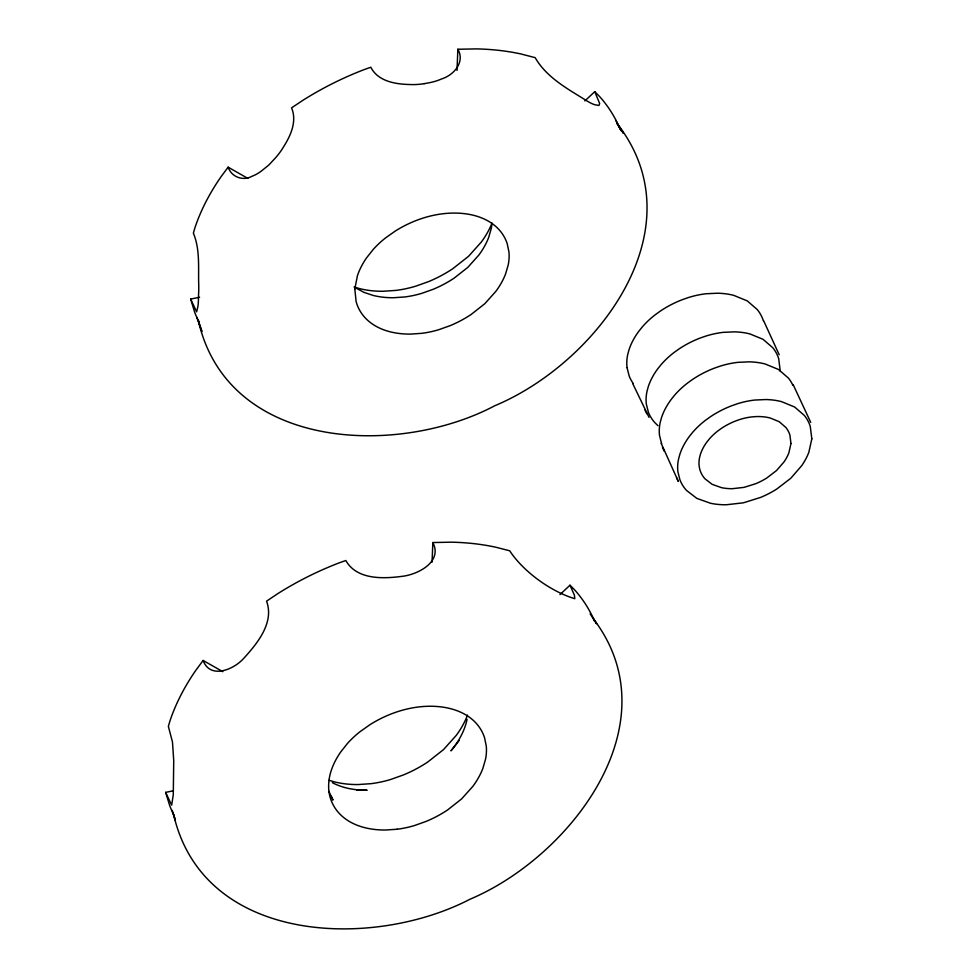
<?xml version="1.0" encoding="UTF-8"?>
<svg xmlns="http://www.w3.org/2000/svg" width="978" height="978" viewBox="0 0 978 978"><rect width="100%" height="100%" fill="white"/><g stroke="black" fill="none" stroke-linecap="round" stroke-linejoin="round"><path stroke-width="1.47" d="M432.056 562.179L432.851 542.545L451.371 542.179A238.583 161.798 -25 0 1 495.736 547.203L509.672 550.773C523.609 571.971 551.152 591.641 574.795 598.695L574.404 595.162L569.991 585.211L559.942 594.6M457.007 70.404L457.863 49.255L476.384 48.9A238.583 161.798 -25 0 1 520.748 53.924L535.174 57.653C546.788 77.995 568.719 89.426 587.888 101.492A46.003 11.284 47.3 0 0 595.064 104.793L598.976 105.441L599.661 103.521L594.758 91.675L584.856 100.942M467.081 719.295C464.66 731.018 458.572 741.703 450.968 750.835L459.147 740.542M247.85 178.399L228.131 167.177L220.832 177.03A238.204 161.541 -25 0 0 194.964 227.642L193.375 233.131C199.818 248.559 198.387 265.674 198.644 281.994A45.942 11.088 82.5 0 1 198.571 294.586L198.448 298.217A45.819 8.619 79.3 0 1 197.837 306.811L196.627 311.86L190.661 299.085L199.585 297.251M222.837 671.678L203.118 660.468L195.82 670.321A238.216 161.553 -25 0 0 169.952 720.933L168.363 726.422L172.483 742.009L173.729 760.688L173.277 794.784L171.663 805.151L165.649 792.376L173.082 790.835M424.171 83.668L428.804 82.837A45.819 29.841 3.1 0 0 441.543 78.961C453.67 75.269 465.357 62.115 457.863 49.255M397.129 829.234L385.735 830.016A85.318 57.861 -25 0 1 364.574 827.62C354.232 825.016 344.293 819.76 337.483 811.385A85.441 57.946 -25 0 1 331.224 800.579C327.483 790.884 328.021 780.004 331.322 770.273A85.306 57.849 -25 0 1 340.589 752.143L347.422 743.5A79.695 54.047 -25 0 1 360.136 731.617L369.977 724.674A85.306 57.849 -25 0 1 391.823 713.708C404.647 708.793 418.352 706.018 432.105 706.263A85.453 57.946 -25 0 1 447.997 708.06C458.56 710.346 468.853 715.15 476.188 723.268A85.318 57.861 -25 0 1 484.526 737.656L486.249 745.908A79.719 54.059 -25 0 1 485.553 759.16L482.912 768.28A85.294 57.849 -25 0 1 472.887 786.324L461.616 798.904L447.618 809.943A85.294 57.836 -25 0 1 426.066 821.422L414.574 825.518A79.719 54.059 -25 0 1 397.129 829.234M356.933 790.224L367.117 790.261C355.185 790.31 343.009 788.292 332.373 782.681M354.06 286.994L359.439 288.571A95.954 65.074 -25 0 0 383.229 291.273L396.041 290.393A89.646 60.795 -25 0 0 415.674 286.199L428.596 281.603A95.93 65.049 -25 0 0 452.826 268.693L468.572 256.285L481.249 242.128A95.917 65.049 -25 0 0 492.02 223.118M329.048 780.273L334.427 781.862A95.954 65.074 -25 0 0 358.217 784.552L371.029 783.671A89.646 60.795 -25 0 0 390.662 779.49L403.584 774.882A95.917 65.049 -25 0 0 427.814 761.972L443.56 749.564L456.237 735.407A95.917 65.049 -25 0 0 467.508 715.114M355.906 288.021L363.877 292.324L372.973 295.38A83.436 56.59 -25 0 0 393.669 297.728L404.806 296.957A77.959 52.873 -25 0 0 421.885 293.314L433.12 289.317A83.411 56.565 -25 0 0 454.195 278.094L467.887 267.3L478.902 254.989A83.411 56.565 -25 0 0 488.707 237.348L491.286 228.424A77.971 52.873 -25 0 0 491.958 224.011M657.974 425.711L654.93 422.728A72.58 49.218 -25 0 1 648.39 412.227L646.348 404.171A67.934 46.076 -25 0 1 647.069 391.053L648.316 386.542A72.47 49.145 -25 0 1 657.864 368.657L661.311 364.403A67.922 46.064 -25 0 1 673.891 352.63L678.72 349.158A72.47 49.145 -25 0 1 700.175 338.046L705.884 336.065A67.934 46.076 -25 0 1 723.145 332.361L734.356 331.848A72.58 49.218 -25 0 1 749.918 333.926L763.06 339.317L772.828 347.777A72.604 49.242 -25 0 1 778.696 358.633L780.261 371.188M594.758 91.675L599.465 96.394A238.241 161.566 -25 0 1 618.573 125.697L621.018 130.612L615.737 120.257M569.991 585.211L574.453 589.685A238.241 161.566 -25 0 1 593.56 618.976L594.404 620.92M594.331 620.089C672.571 724.857 569.746 857.131 469.917 899.271C373.523 949.296 206.236 944.503 174.353 817.657M590.15 613.854L596.556 623.683L592.741 617.191M632.693 383.535L649.025 417.374M619.429 126.81L623.377 133.24L616.959 123.387C699.429 228.656 596.861 363.095 494.819 405.723C397.056 457.435 227.471 450.455 198.289 320.344L201.908 331.518L196.871 317.3M203.118 660.468C210.221 679.649 233.938 669.478 243.779 658.316C257.324 643.426 274.5 622.619 266.554 601.164L277.874 593.585A238.216 161.553 -25 0 1 338.889 562.973L345.809 560.516C357.031 580.357 384.244 578.829 403.792 576.115C419.22 573.768 442.557 561.335 432.851 542.545M793.109 384.55L810.738 422.398M228.131 167.177C231.419 177.018 242.972 181.297 251.957 176.297A46.174 27.726 -63.8 0 0 261.982 170.575L268.803 165.037L275.16 158.24A46.174 29.988 -53.5 0 0 283.681 146.639C290.833 135.404 297.178 121.076 291.566 107.873L302.899 100.306A238.216 161.541 -25 0 1 363.902 69.695L370.821 67.237C377.936 81.406 395.552 84.218 409.843 84.524A45.942 30.746 -2.5 0 0 424.171 83.668M763.573 320.601L779.185 354.721M661.189 443.376L678.329 481.433L676.544 477.594M328.926 791.434L332.972 800.102L331.322 796.385M644.991 409.916L646.776 413.767M662.485 447.435L664.27 451.274M173.351 814.491L175.368 820.175L172.262 810.444M661.617 443.719L659.539 435.516A69.206 46.932 -25 0 1 660.272 422.154L661.544 417.557A73.827 50.074 -25 0 1 671.275 399.342L674.783 394.99A69.194 46.92 -25 0 1 687.595 383.009L692.522 379.464A73.827 50.074 -25 0 1 714.38 368.156L720.187 366.139A69.206 46.932 -25 0 1 737.779 362.361L749.197 361.836A73.937 50.147 -25 0 1 765.04 363.95L778.439 369.439L788.39 378.058A73.961 50.159 -25 0 1 792.84 385.21M190.661 299.085L194.683 312.275A238.571 161.798 -25 0 0 198.766 321.591M165.649 792.376L169.671 805.554A238.583 161.798 -25 0 0 174.402 816.165M627.069 367.691L629.172 375.992A74.744 50.685 -25 0 0 633.206 383.449M763.366 320.796A74.768 50.709 -25 0 0 757.314 309.61L747.265 300.894L733.72 295.344A74.744 50.685 -25 0 0 717.693 293.217L706.153 293.742A69.964 47.445 -25 0 0 688.378 297.556L682.51 299.598A74.634 50.611 -25 0 0 660.407 311.041L655.431 314.61A69.951 47.433 -25 0 0 642.473 326.725L638.927 331.126A74.634 50.611 -25 0 0 629.098 349.537L627.803 354.183A69.964 47.445 -25 0 0 627.069 367.691M354.818 288.938L356.078 301.42A83.374 56.541 -25 0 0 363.461 315.87C370.112 324.06 379.831 329.195 389.953 331.75A83.436 56.577 -25 0 0 410.638 334.097L421.775 333.327A77.947 52.861 -25 0 0 438.841 329.684L450.076 325.686A83.399 56.565 -25 0 0 471.151 314.464L484.844 303.669L495.858 291.358A83.399 56.565 -25 0 0 505.663 273.718L508.242 264.806A77.947 52.861 -25 0 0 508.927 251.847L507.24 243.779A83.436 56.577 -25 0 0 499.086 229.708C491.922 221.774 481.848 217.067 471.518 214.83A83.546 56.651 -25 0 0 455.98 213.082C442.533 212.849 429.134 215.551 416.591 220.356A83.423 56.577 -25 0 0 395.234 231.077L385.613 237.862A77.934 52.849 -25 0 0 373.18 249.488L366.493 257.947A83.423 56.577 -25 0 0 357.435 275.674L354.818 288.938M790.957 443.523L788.904 452.741A49.78 33.753 -25 0 1 783.989 461.958L776.508 470.552L766.886 477.936A49.78 33.753 -25 0 1 755.835 483.67L744.062 487.362L732.363 488.694A49.768 33.753 -25 0 1 721.495 487.655L712.155 484.33L705.04 478.853A49.67 33.692 -25 0 1 699.686 468.963L699.16 466.139A46.565 31.577 -25 0 1 699.649 457.142L700.505 454.049A49.682 33.692 -25 0 1 707.057 441.799L709.417 438.865A46.565 31.577 -25 0 1 718.035 430.809L721.348 428.425A49.682 33.692 -25 0 1 736.055 420.809L739.967 419.452A46.565 31.577 -25 0 1 751.801 416.909L755.688 416.604A49.67 33.692 -25 0 1 770.151 417.985L779.16 421.677L785.86 427.472A49.768 33.753 -25 0 1 789.882 434.917L790.957 443.523M811.826 438.865L808.83 452.325A72.604 49.242 -25 0 1 801.654 465.76L790.75 478.303L776.715 489.073A72.604 49.242 -25 0 1 760.591 497.423L743.427 502.814L726.361 504.758A72.592 49.23 -25 0 1 710.493 503.254L696.862 498.401L686.495 490.418A72.58 49.218 -25 0 1 679.955 479.905L677.913 471.861A67.934 46.064 -25 0 1 678.634 458.743L679.881 454.232A72.47 49.145 -25 0 1 689.429 436.347L692.876 432.08A67.91 46.052 -25 0 1 705.456 420.32L710.285 416.848A72.47 49.145 -25 0 1 731.74 405.736L737.436 403.755A67.934 46.064 -25 0 1 754.71 400.051L765.908 399.537A72.58 49.218 -25 0 1 781.471 401.616L794.625 407.007L804.381 415.467A72.592 49.23 -25 0 1 810.249 426.322L811.826 438.865"/></g></svg>
